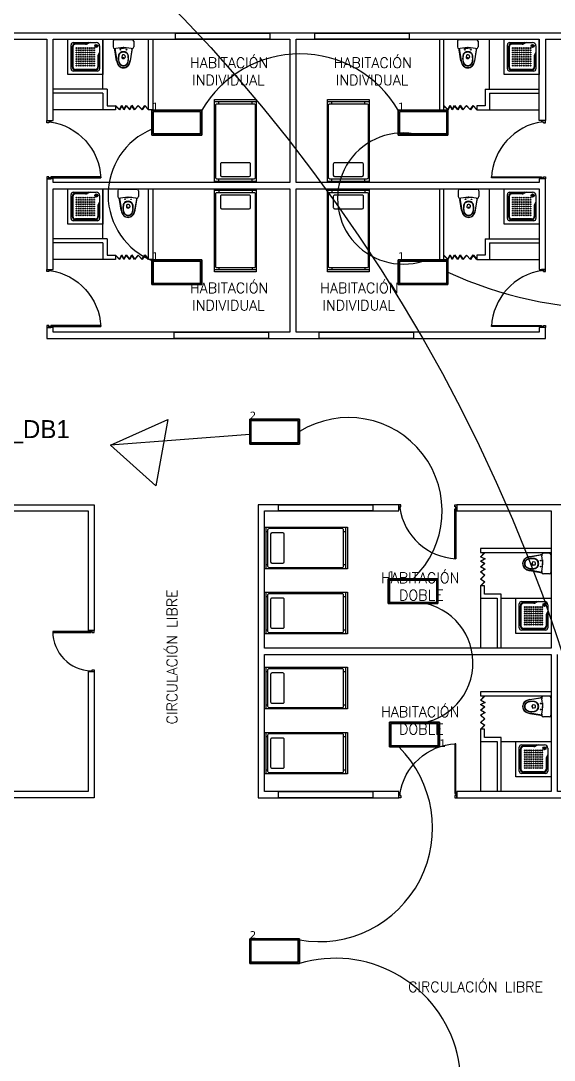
# Model space of a CAD drawing. Header units: metres. Extents: x -24 to 527, y -154 to 95.
# Drawn here: x 41.52 to 54.36, y 31.73 to 56.74 of the extents above; entities that cross this region are included whole.
import ezdxf

# ---------------------------------------------------------------- set-up
doc = ezdxf.new("R2010")
doc.units = ezdxf.units.M
doc.header["$MEASUREMENT"] = 0
for name, color, linetype in [('AN-TEXTO', 3, 'Continuous'), ('AR-MOBILIRIO', 1, 'Continuous'), ('AR-MUROS', 6, 'Continuous'), ('AR-PUERTAS', 2, 'Continuous'), ('AR-VENTANAS', 2, 'Continuous'), ('S.H.', 2, 'Continuous')]:
    doc.layers.add(name, color=color, linetype=linetype)
doc.layers.add('EQUIPO', color=1, linetype='Continuous', lineweight=0)
doc.styles.add('REGULAR-2.5', font='romans.shx', dxfattribs={"height": 2.5})
doc.styles.add('TableTextStyle', font='')
doc.styles.get('TableTextStyle').set_extended_font_data('VERDANA.TTF')

# ---------------------------------------------------------------- blocks, each defined once
blk = doc.blocks.new('AR-PUERTA 2')
at = {"layer": 'AR-PUERTAS', "linetype": 'Continuous'}
for points in [[(-1.354, -0.058), (-1.354, -0.008), (-1.329, -0.008), (-1.329, 0.042), (-1.379, 0.042), (-1.379, -0.058)], [(-0.029, -0.008), (-0.029, 0.042), (0.021, 0.042), (0.021, -0.058), (-0.004, -0.058), (-0.004, -0.008)], [(-0.004, -0.058), (-0.004, -1.258), (-0.029, -1.258), (-0.029, -0.058)]]:
    blk.add_lwpolyline(points, close=True, dxfattribs=at)
blk.add_arc((0.061, 0.169), 1.428, 188.1236, 267.3924, dxfattribs=at)
blk = doc.blocks.new('31643339')
at = {"layer": 'AR-MOBILIRIO'}
for p, q in [((0.038, 0.5), (0.038, -0.5)), ((0.038, 0.4), (0.087, 0.4)), ((1.9, 0.4), (1.95, 0.4)), ((1.95, 0.5), (1.95, -0.5)), ((0.038, -0.4), (0.087, -0.4)), ((1.9, -0.4), (1.95, -0.4))]:
    blk.add_line(p, q, dxfattribs=at)
blk.add_lwpolyline([(0, -0.5), (0, 0.5), (2, 0.5), (2, -0.5)], close=True, dxfattribs=at)
for points in [[(1.87, 0.475, -0.414214), (1.9, 0.445), (1.9, -0.445, -0.414214), (1.87, -0.475), (0.117, -0.475, -0.414214), (0.087, -0.445), (0.087, 0.445, -0.414214), (0.117, 0.475)], [(0.15, -0.332, 0.414214), (0.18, -0.362), (0.447, -0.362, 0.414214), (0.477, -0.332), (0.477, 0.333, 0.414214), (0.447, 0.363), (0.18, 0.363, 0.414214), (0.15, 0.333)]]:
    blk.add_lwpolyline(points, format="xyb", close=True, dxfattribs=at)
blk = doc.blocks.new('AR-PUERTA 1')
at = {"layer": 'AR-PUERTAS', "linetype": 'Continuous'}
for points in [[(0.954, 0.033), (0.954, 0.958), (0.929, 0.958), (0.929, 0.033)], [(0.004, 0.058), (0.004, 0.008), (0.029, 0.008), (0.029, -0.042), (-0.021, -0.042), (-0.021, 0.058)], [(0.929, 0.008), (0.929, -0.042), (0.979, -0.042), (0.979, 0.058), (0.954, 0.058), (0.954, 0.008)]]:
    blk.add_lwpolyline(points, close=True, dxfattribs=at)
blk.add_arc((0.954, 0.008), 0.949, 89.9989, 178.4932, dxfattribs=at)
blk = doc.blocks.new('AR-PUERTA ACORDION')
at = {"layer": 'AR-PUERTAS'}
blk.add_lwpolyline([(-0.386, 0.049), (-0.288, -0.046), (-0.235, 0.057), (-0.185, -0.044), (-0.129, 0.054), (-0.046, -0.045), (0.01, 0.056), (0.073, -0.046), (0.158, 0.053), (0.252, -0.046), (0.317, 0.054), (0.41, -0.047), (0.41, -0.054), (0.318, 0.046), (0.253, -0.054), (0.158, 0.046), (0.072, -0.054), (0.01, 0.046), (-0.045, -0.054), (-0.128, 0.046), (-0.185, -0.054), (-0.235, 0.046), (-0.287, -0.054), (-0.39, 0.046)], close=True, dxfattribs=at)
blk = doc.blocks.new('A$C05366594')
at = {"layer": 'AR-MOBILIRIO', "linetype": 'Continuous'}
for p, q in [((0, 0), (0, 0.72)), ((0, 0.72), (0.72, 0.72)), ((0.113, 0.653), (0.585, 0.653)), ((0.428, 0.653), (0.397, 0.637)), ((0.72, 0.72), (0.72, 0)), ((0.068, 0.113), (0.068, 0.608)), ((0.09, 0.563), (0.09, 0.158)), ((0.367, 0.63), (0.158, 0.63)), ((0.653, 0.428), (0.637, 0.397)), ((0.653, 0.585), (0.653, 0.113)), ((0.63, 0.367), (0.63, 0.158)), ((0.72, 0), (0, 0)), ((0.608, 0.068), (0.113, 0.068)), ((0.563, 0.09), (0.158, 0.09))]:
    blk.add_line(p, q, dxfattribs=at)
at = {"layer": 'AR-MOBILIRIO', "color": 250}
for p, q in [((0.458, 0.653), (0.403, 0.625)), ((0.104, 0.563), (0.104, 0.158)), ((0.367, 0.617), (0.158, 0.617)), ((0.653, 0.458), (0.625, 0.403)), ((0.617, 0.367), (0.617, 0.158)), ((0.563, 0.104), (0.158, 0.104))]:
    blk.add_line(p, q, dxfattribs=at)
at = {"layer": 'AR-MOBILIRIO', "linetype": 'Continuous'}
for centre, major_axis, start_param, end_param in [((0.113, 0.608), (0.0318, 0.0318), 0.785398, 2.356194), ((0.585, 0.585), (0.0477, 0.0477), 5.497787, 7.068583), ((0.158, 0.563), (0.0477, 0.0477), 0.785398, 2.356194), ((0.367, 0.698), (0.0477, 0.0477), 3.926991, 4.390638), ((0.698, 0.367), (-0.0477, 0.0477), 0.321751, 0.785398), ((0.113, 0.113), (-0.0318, 0.0318), 0.785398, 2.356194), ((0.158, 0.158), (-0.0477, 0.0477), 0.785398, 2.356194), ((0.158, 0.158), (-0.0477, 0.0477), 0.785398, 2.356194), ((0.563, 0.158), (0.0477, 0.0477), 3.926991, 5.497787), ((0.608, 0.113), (-0.0318, 0.0318), 2.356194, 3.926991)]:
    blk.add_ellipse(centre, major_axis=major_axis, ratio=1, start_param=start_param, end_param=end_param, dxfattribs=at)
at = {"layer": 'AR-MOBILIRIO', "color": 250}
for centre, major_axis, start_param, end_param in [((0.158, 0.563), (-0.0382, 0.0382), -0.785398, 0.785398), ((0.18, 0.54), (-0.00636, 0.00636), -0.785398, 5.497787), ((0.18, 0.495), (-0.00636, 0.00636), -0.785398, 5.497787), ((0.18, 0.45), (-0.00636, 0.00636), -0.785398, 5.497787), ((0.225, 0.54), (0.00636, 0.00636), 0.785398, 7.068583), ((0.225, 0.495), (0.00636, 0.00636), 0.785398, 7.068583), ((0.225, 0.45), (0.00636, 0.00636), 0.785398, 7.068583), ((0.27, 0.54), (0.00636, 0.00636), 0.785398, 7.068583), ((0.27, 0.495), (0.00636, 0.00636), 0.785398, 7.068583), ((0.27, 0.45), (0.00636, 0.00636), 0.785398, 7.068583), ((0.315, 0.54), (-0.00636, 0.00636), -0.785398, 5.497787), ((0.315, 0.495), (-0.00636, 0.00636), -0.785398, 5.497787), ((0.315, 0.45), (-0.00636, 0.00636), -0.785398, 5.497787), ((0.36, 0.54), (-0.00636, 0.00636), -0.785398, 5.497787), ((0.36, 0.495), (-0.00636, 0.00636), -0.785398, 5.497787), ((0.36, 0.45), (-0.00636, 0.00636), -0.785398, 5.497787), ((0.367, 0.698), (0.0573, 0.0573), 3.926991, 4.390638), ((0.405, 0.54), (-0.00636, 0.00636), -0.785398, 5.497787), ((0.405, 0.495), (-0.00636, 0.00636), -0.785398, 5.497787), ((0.405, 0.45), (-0.00636, 0.00636), -0.785398, 5.497787), ((0.45, 0.54), (0.00636, 0.00636), 0.785398, 7.068583), ((0.45, 0.495), (0.00636, 0.00636), 0.785398, 7.068583), ((0.45, 0.45), (0.00636, 0.00636), 0.785398, 7.068583), ((0.495, 0.54), (0.00636, 0.00636), 0.785398, 7.068583), ((0.495, 0.495), (0.00636, 0.00636), 0.785398, 7.068583), ((0.495, 0.45), (0.00636, 0.00636), 0.785398, 7.068583), ((0.54, 0.54), (-0.00636, 0.00636), -0.785398, 5.497787), ((0.54, 0.495), (-0.00636, 0.00636), -0.785398, 5.497787), ((0.54, 0.45), (-0.00636, 0.00636), -0.785398, 5.497787), ((0.585, 0.585), (0.0223, 0.0223), 0.785398, 7.068583), ((0.585, 0.585), (-0.00955, 0.00955), -0.785398, 5.497787), ((0.576, 0.585), (0.00286, 0.00286), 0.785398, 7.068583), ((0.581, 0.592), (0.00286, 0.00286), 0.785398, 7.068583), ((0.581, 0.578), (0.00286, 0.00286), 0.785398, 7.068583), ((0.589, 0.592), (0.00286, 0.00286), 0.785398, 7.068583), ((0.589, 0.578), (0.00286, 0.00286), 0.785398, 7.068583), ((0.594, 0.585), (0.00286, 0.00286), 0.785398, 7.068583), ((0.18, 0.405), (-0.00636, 0.00636), -0.785398, 5.497787), ((0.18, 0.36), (-0.00636, 0.00636), -0.785398, 5.497787), ((0.18, 0.315), (-0.00636, 0.00636), -0.785398, 5.497787), ((0.18, 0.27), (-0.00636, 0.00636), -0.785398, 5.497787), ((0.18, 0.225), (-0.00636, 0.00636), -0.785398, 5.497787), ((0.225, 0.405), (0.00636, 0.00636), 0.785398, 7.068583), ((0.225, 0.36), (0.00636, 0.00636), 0.785398, 7.068583), ((0.225, 0.315), (0.00636, 0.00636), 0.785398, 7.068583), ((0.225, 0.27), (0.00636, 0.00636), 0.785398, 7.068583), ((0.225, 0.225), (0.00636, 0.00636), 0.785398, 7.068583), ((0.27, 0.405), (0.00636, 0.00636), 0.785398, 7.068583), ((0.27, 0.36), (0.00636, 0.00636), 0.785398, 7.068583), ((0.27, 0.315), (0.00636, 0.00636), 0.785398, 7.068583), ((0.27, 0.27), (0.00636, 0.00636), 0.785398, 7.068583), ((0.27, 0.225), (0.00636, 0.00636), 0.785398, 7.068583), ((0.315, 0.36), (-0.00636, 0.00636), -0.785398, 5.497787), ((0.315, 0.315), (-0.00636, 0.00636), -0.785398, 5.497787), ((0.315, 0.27), (-0.00636, 0.00636), -0.785398, 5.497787), ((0.315, 0.225), (-0.00636, 0.00636), -0.785398, 5.497787), ((0.315, 0.405), (-0.00636, 0.00636), -0.785398, 5.497787), ((0.36, 0.405), (-0.00636, 0.00636), -0.785398, 5.497787), ((0.36, 0.36), (-0.00636, 0.00636), -0.785398, 5.497787), ((0.36, 0.315), (-0.00636, 0.00636), -0.785398, 5.497787), ((0.36, 0.27), (-0.00636, 0.00636), -0.785398, 5.497787), ((0.36, 0.225), (-0.00636, 0.00636), -0.785398, 5.497787), ((0.405, 0.405), (-0.00636, 0.00636), -0.785398, 5.497787), ((0.405, 0.36), (-0.00636, 0.00636), -0.785398, 5.497787), ((0.405, 0.315), (-0.00636, 0.00636), -0.785398, 5.497787), ((0.405, 0.27), (-0.00636, 0.00636), -0.785398, 5.497787), ((0.405, 0.225), (-0.00636, 0.00636), -0.785398, 5.497787), ((0.45, 0.405), (0.00636, 0.00636), 0.785398, 7.068583), ((0.45, 0.36), (0.00636, 0.00636), 0.785398, 7.068583), ((0.45, 0.315), (0.00636, 0.00636), 0.785398, 7.068583), ((0.45, 0.27), (0.00636, 0.00636), 0.785398, 7.068583), ((0.45, 0.225), (0.00636, 0.00636), 0.785398, 7.068583), ((0.495, 0.405), (0.00636, 0.00636), 0.785398, 7.068583), ((0.495, 0.36), (0.00636, 0.00636), 0.785398, 7.068583), ((0.495, 0.315), (0.00636, 0.00636), 0.785398, 7.068583), ((0.495, 0.27), (0.00636, 0.00636), 0.785398, 7.068583), ((0.495, 0.225), (0.00636, 0.00636), 0.785398, 7.068583), ((0.54, 0.36), (-0.00636, 0.00636), -0.785398, 5.497787), ((0.54, 0.315), (-0.00636, 0.00636), -0.785398, 5.497787), ((0.54, 0.27), (-0.00636, 0.00636), -0.785398, 5.497787), ((0.54, 0.225), (-0.00636, 0.00636), -0.785398, 5.497787), ((0.54, 0.405), (-0.00636, 0.00636), -0.785398, 5.497787), ((0.698, 0.367), (-0.0573, 0.0573), 0.321751, 0.785398), ((0.158, 0.158), (-0.0382, 0.0382), 0.785398, 2.356194), ((0.158, 0.158), (0.0382, 0.0382), 2.356194, 3.926991), ((0.18, 0.18), (-0.00636, 0.00636), -0.785398, 5.497787), ((0.225, 0.18), (0.00636, 0.00636), 0.785398, 7.068583), ((0.27, 0.18), (0.00636, 0.00636), 0.785398, 7.068583), ((0.315, 0.18), (-0.00636, 0.00636), -0.785398, 5.497787), ((0.36, 0.18), (-0.00636, 0.00636), -0.785398, 5.497787), ((0.405, 0.18), (-0.00636, 0.00636), -0.785398, 5.497787), ((0.45, 0.18), (0.00636, 0.00636), 0.785398, 7.068583), ((0.495, 0.18), (0.00636, 0.00636), 0.785398, 7.068583), ((0.54, 0.18), (-0.00636, 0.00636), -0.785398, 5.497787), ((0.563, 0.158), (0.0382, 0.0382), 3.926991, 5.497787)]:
    blk.add_ellipse(centre, major_axis=major_axis, ratio=1, start_param=start_param, end_param=end_param, dxfattribs=at)
blk = doc.blocks.new('1p-toppiece')
at = {"layer": 'AR-MOBILIRIO'}
for p, q in [((-0.047, 0.26), (-0.192, 0.26)), ((-0.532, 0.174), (-0.265, 0.22)), ((-0.232, 0.219), (-0.531, 0.169)), ((-0.485, 0.003), (-0.485, 0.003)), ((-0.485, 0.003), (-0.485, 0.003)), ((-0.485, 0.003), (-0.485, 0.003)), ((-0.485, 0.003), (-0.485, 0.003)), ((-0.485, 0.003), (-0.485, 0.003)), ((-0.485, 0.003), (-0.485, 0.003)), ((-0.485, 0.003), (-0.485, 0.003)), ((-0.485, 0.003), (-0.485, 0.003)), ((-0.406, 0.039), (-0.443, 0.044)), ((-0.232, 0.22), (-0.232, 0.195)), ((-0.205, 0.008), (-0.232, 0.195)), ((-0.218, 0.098), (-0.218, 0.003)), ((-0.218, -0.093), (-0.218, 0.003)), ((-0.007, 0.22), (-0.007, -0.214)), ((-0.532, -0.169), (-0.265, -0.215)), ((-0.232, -0.214), (-0.531, -0.163)), ((-0.406, -0.034), (-0.443, -0.039)), ((-0.232, -0.189), (-0.205, -0.003)), ((-0.232, -0.189), (-0.232, -0.214)), ((-0.047, -0.254), (-0.192, -0.254))]:
    blk.add_line(p, q, dxfattribs=at)
blk.add_lwpolyline([(-0.467, -0.009, 0.139005), (-0.464, -0.009, 0.107089), (-0.461, -0.006, 0.080212), (-0.46, -0.002, 0.06796), (-0.459, 0.003, 0.06796), (-0.46, 0.007, 0.080212), (-0.461, 0.011, 0.107089), (-0.464, 0.014, 0.139005), (-0.467, 0.015, 0.139005), (-0.47, 0.014, 0.107089), (-0.473, 0.011, 0.080212), (-0.474, 0.007, 0.06796), (-0.475, 0.003, 0.06796), (-0.474, -0.002, 0.080212), (-0.473, -0.006, 0.107089), (-0.47, -0.009, 0.139005)], format="xyb", close=True, dxfattribs=at)
for centre in [(-0.26, 0.078), (-0.26, -0.072)]:
    blk.add_circle(centre, 0.008, dxfattribs=at)
for centre, radius, start, end in [((-0.192, 0.22), 0.04, 90, 180), ((-0.047, 0.22), 0.04, 0, 90), ((-0.545, -0.004), 0.165, 137.5273, 177.8064), ((-0.545, 0.009), 0.165, 182.1936, 222.4727), ((-0.545, -0.004), 0.159, 137.1746, 177.7477), ((-0.545, 0.009), 0.159, 182.2523, 222.8254), ((-0.518, -0.034), 0.206, 106.927, 136.493), ((-0.541, -0.003), 0.122, 134.1142, 177.24), ((-0.541, 0.008), 0.122, 182.76, 225.8858), ((-0.518, -0.034), 0.2, 106.5054, 136.1127), ((-0.541, -0.003), 0.115, 133.4423, 177.1285), ((-0.541, 0.008), 0.115, 182.8715, 226.5577), ((-0.519, -0.031), 0.157, 102.7254, 132.8308), ((-0.52, -0.03), 0.15, 101.8667, 132.1155), ((-0.482, -0.117), 0.296, 99.7929, 108.8085), ((-0.482, -0.12), 0.292, 99.5848, 108.4322), ((-0.482, -0.148), 0.279, 90.6669, 104.9929), ((-0.482, -0.156), 0.281, 90.6819, 104.1933), ((-0.474, -0.297), 0.428, 81.7587, 91.4179), ((-0.488, -0.362), 0.487, 81.705, 89.6761), ((-0.434, 0.003), 0.0456, 126.1832, 180), ((-0.434, 0.003), 0.0456, 180, 233.8168), ((-0.447, 0.019), 0.025, 82.2348, 126.1832), ((-0.434, -0.002), 0.123, 44.007, 82.2929), ((-0.431, -0.004), 0.132, 44.3018, 82.295), ((-0.408, 0.024), 0.015, 13.7696, 82.2348), ((-0.495, 0.003), 0.105, 0, 13.7696), ((-0.495, 0.003), 0.105, 346.2304, 0), ((-0.46, 0.006), 0.138, 358.6352, 34.0042), ((-0.46, -0.001), 0.138, 325.9958, 1.3648), ((-0.441, 0.008), 0.132, 357.4666, 37.446), ((-0.441, -0.003), 0.132, 322.554, 2.5334), ((-0.24, 0.073), 0.15, 87.0389, 99.7929), ((-0.244, 0.003), 0.04, 351.6776, 8.3142), ((-0.518, 0.039), 0.206, 223.507, 253.073), ((-0.518, 0.039), 0.2, 223.8873, 253.4946), ((-0.519, 0.036), 0.157, 227.1692, 257.2746), ((-0.52, 0.036), 0.15, 227.8845, 258.1333), ((-0.482, 0.122), 0.296, 251.1915, 260.2071), ((-0.482, 0.125), 0.292, 251.5678, 260.4152), ((-0.482, 0.153), 0.279, 255.0071, 269.3331), ((-0.482, 0.161), 0.281, 255.8067, 269.3181), ((-0.488, 0.368), 0.487, 270.3239, 278.295), ((-0.474, 0.302), 0.428, 268.5821, 278.2413), ((-0.447, -0.014), 0.025, 233.8168, 277.7652), ((-0.434, 0.007), 0.123, 277.7071, 315.993), ((-0.431, 0.009), 0.132, 277.705, 315.6982), ((-0.408, -0.019), 0.015, 277.7652, 346.2304), ((-0.24, -0.067), 0.15, 260.2071, 272.966), ((-0.192, -0.214), 0.04, 180, 270), ((-0.047, -0.214), 0.04, 270, 360)]:
    blk.add_arc(centre, radius, start, end, dxfattribs=at)

msp = doc.modelspace()

# ---------------------------------------------------------------- linework, layer by layer
at = {"layer": 'AR-MUROS'}
for p, q in [((43.6, 55.097), (42.3, 55.097)), ((52.7, 55.097), (54, 55.097)), ((43.5, 54.997), (42.3, 54.997)), ((52.8, 54.997), (54, 54.997)), ((43.5, 54.598), (42.3, 54.598)), ((43.8, 54.598), (43.5, 54.598)), ((43.6, 54.698), (43.8, 54.698)), ((43.8, 54.698), (43.8, 54.598)), ((52.7, 54.698), (52.5, 54.698)), ((52.5, 54.698), (52.5, 54.598)), ((52.5, 54.598), (52.8, 54.598)), ((52.8, 54.598), (54, 54.598)), ((43.6, 51.497), (42.3, 51.497)), ((43.5, 51.397), (42.3, 51.397)), ((52.7, 51.497), (54, 51.497)), ((52.8, 51.397), (54, 51.397)), ((43.6, 51.098), (43.8, 51.098)), ((43.8, 51.098), (43.8, 50.998)), ((52.7, 51.098), (52.5, 51.098)), ((52.5, 51.098), (52.5, 50.998)), ((43.5, 50.998), (42.3, 50.998)), ((43.8, 50.998), (43.5, 50.998)), ((52.5, 50.998), (52.8, 50.998)), ((52.8, 50.998), (54, 50.998)), ((52.585, 42.847), (52.585, 41.647)), ((52.585, 39.397), (52.585, 38.197))]:
    msp.add_line(p, q, dxfattribs=at)
for points in [[(93.94, 16.816), (93.94, 56.447), (0, 56.447), (0, 52.137)], [(38.15, 56.297), (42.15, 56.297)], [(38.15, 56.297), (42.15, 56.297)], [(48, 56.297), (48, 52.847), (42.3, 52.847), (42.3, 52.939), (42.15, 52.939), (42.15, 50.759), (42.3, 50.759), (42.3, 52.697), (48, 52.697), (48, 49.247), (42.3, 49.247), (42.3, 49.359), (42.15, 49.359), (42.15, 49.097), (48.15, 49.097), (54.15, 49.097), (54.15, 49.359), (54, 49.359), (54, 49.247), (48.15, 49.247), (48.15, 52.697), (54, 52.697), (54, 50.759), (54.15, 50.759), (54.15, 52.697), (54.15, 52.939), (54, 52.939), (54, 52.847), (48.15, 52.847), (48.15, 56.297)], [(42.15, 56.297), (42.15, 54.339), (42.3, 54.339), (42.3, 56.297)], [(42.3, 56.297), (48, 56.297)], [(42.3, 56.297), (48, 56.297)], [(43.5, 55.097), (43.5, 56.297)], [(44.7, 56.297), (44.7, 54.598), (44.6, 54.598), (44.6, 56.297)], [(48.15, 56.297), (54, 56.297)], [(48.15, 56.297), (54, 56.297)], [(51.6, 56.297), (51.6, 54.598), (51.7, 54.598), (51.7, 56.297)], [(52.8, 55.097), (52.8, 56.297)], [(54.15, 56.297), (54.15, 54.339), (54, 54.339), (54, 56.297)], [(54.15, 56.297), (58.15, 56.297)], [(54.15, 56.297), (58.15, 56.297)], [(43.6, 55.097), (43.6, 54.698)], [(52.7, 55.097), (52.7, 54.698)], [(43.5, 54.997), (43.5, 54.598)], [(52.8, 54.997), (52.8, 54.598)], [(43.5, 51.497), (43.5, 52.697)], [(44.7, 52.697), (44.7, 50.998), (44.6, 50.998), (44.6, 52.697)], [(51.6, 52.697), (51.6, 50.998), (51.7, 50.998), (51.7, 52.697)], [(52.8, 51.497), (52.8, 52.697)], [(43.5, 51.397), (43.5, 50.998)], [(43.6, 51.497), (43.6, 51.098)], [(52.7, 51.497), (52.7, 51.098)], [(52.8, 51.397), (52.8, 50.998)], [(37.342, 45.097), (43.292, 45.097), (43.292, 42.072)], [(57.668, 45.097), (52.018, 45.097), (52.018, 44.947), (54.285, 44.947), (54.285, 41.647), (47.385, 41.647), (47.385, 44.947), (50.618, 44.947), (50.618, 45.097), (47.235, 45.097)], [(47.235, 45.097), (47.235, 38.047), (50.618, 38.047), (50.618, 38.197), (47.385, 38.197), (47.385, 41.497), (54.285, 41.497), (54.285, 38.197), (52.018, 38.197), (52.018, 38.047), (54.435, 38.047), (54.435, 38.047)], [(37.342, 44.947), (43.142, 44.947), (43.142, 42.072)], [(54.285, 44.047), (52.585, 44.047), (52.585, 43.947), (54.285, 43.947)], [(53.085, 41.647), (53.085, 42.947), (52.685, 42.947), (52.685, 43.147), (52.585, 43.147), (52.585, 42.847), (52.985, 42.847), (52.985, 41.647)], [(53.085, 42.847), (54.285, 42.847)], [(43.292, 42.072), (43.142, 42.072)], [(54.285, 38.047), (57.668, 38.047), (57.668, 38.197), (54.435, 38.197), (54.435, 41.497)], [(43.292, 41.072), (43.292, 38.047), (37.342, 38.047)], [(43.142, 41.072), (43.142, 38.197), (37.342, 38.197)], [(43.292, 41.072), (43.142, 41.072)], [(54.285, 40.597), (52.585, 40.597), (52.585, 40.497), (54.285, 40.497)], [(53.085, 38.197), (53.085, 39.497), (52.685, 39.497), (52.685, 39.697), (52.585, 39.697), (52.585, 39.397), (52.985, 39.397), (52.985, 38.197)], [(53.085, 39.397), (54.285, 39.397)]]:
    msp.add_lwpolyline(points, dxfattribs=at)
at = {"layer": 'AR-PUERTAS'}
for p, q in [((43.68, 46.533), (45.064, 47.144)), ((45.064, 47.144), (44.774, 45.552)), ((47.032, 46.79), (43.68, 46.533)), ((47.032, 46.79), (47.032, 46.79)), ((44.774, 45.552), (43.68, 46.533))]:
    msp.add_line(p, q, dxfattribs=at)
for centre in [(68.692, 29.912), (16.426, 29.146)]:
    msp.add_circle(centre, 40.081, dxfattribs=at)
for centre, radius, start, end in [((48.242, 53.207), 2.739, 30.3423, 149.6577), ((45.334, 52.553), 1.71, 112.4497, 248.6337), ((50.725, 52.465), 1.579, 80.5449, 287.6648), ((55.807, 59.356), 9.544, 245.1961, 294.8039), ((49.414, 44.945), 2.249, 313.5736, 121.8039), ((50.939, 41.291), 1.465, 263.4071, 76.8771), ((48.698, 37.319), 2.735, 260.1129, 45.4463), ((49.091, 31.16), 3.023, 287.428, 106.5798)]:
    msp.add_arc(centre, radius, start, end, dxfattribs=at)
at = {"layer": 'AR-VENTANAS'}
for points in [[(45.245, 56.447), (47.515, 56.447), (47.515, 56.297), (45.245, 56.297)], [(48.602, 56.447), (50.872, 56.447), (50.872, 56.297), (48.602, 56.297)], [(45.214, 49.247), (47.484, 49.247), (47.484, 49.097), (45.214, 49.097)], [(48.703, 49.247), (50.973, 49.247), (50.973, 49.097), (48.703, 49.097)], [(47.724, 45.097), (49.993, 45.097), (49.993, 44.947), (47.724, 44.947)], [(47.724, 38.197), (49.993, 38.197), (49.993, 38.047), (47.724, 38.047)]]:
    msp.add_lwpolyline(points, close=True, dxfattribs=at)
at = {"layer": 'Defpoints'}
for points in [[(45.878, 54.59, 0), (44.681, 54.59, 0)], [(44.681, 54.59, 0), (44.681, 54.59, 0)], [(44.681, 54.59, 0), (45.878, 54.59, 0)], [(44.681, 54.59, 0), (44.681, 53.993, 0)], [(44.681, 53.993, 0), (44.681, 54.59, 0)], [(44.681, 54.59, 0), (44.681, 54.59, 0)], [(44.681, 53.993, 0), (44.681, 54.59, 0)], [(44.681, 54.59, 0), (45.878, 54.59, 0)], [(44.681, 54.59, 0), (44.681, 53.993, 0)], [(45.878, 54.59, 0), (44.681, 54.59, 0)], [(45.848, 54.56, 0), (44.711, 54.56, 0)], [(44.711, 54.56, 0), (44.711, 54.023, 0)], [(44.711, 54.56, 0), (45.848, 54.56, 0)], [(44.711, 54.023, 0), (44.711, 54.56, 0)], [(45.848, 54.023, 0), (45.848, 54.56, 0)], [(45.848, 54.56, 0), (45.848, 54.023, 0)], [(45.878, 54.59, 0), (45.878, 54.59, 0)], [(45.878, 53.993, 0), (45.878, 54.59, 0)], [(45.878, 54.59, 0), (45.878, 54.59, 0)], [(45.878, 54.59, 0), (45.878, 53.993, 0)], [(45.878, 54.59, 0), (45.878, 53.993, 0)], [(45.878, 53.993, 0), (45.878, 54.59, 0)], [(51.803, 54.59, 0), (50.606, 54.59, 0)], [(50.606, 54.59, 0), (50.606, 54.59, 0)], [(50.606, 54.59, 0), (51.803, 54.59, 0)], [(50.606, 54.59, 0), (50.606, 53.993, 0)], [(50.606, 53.993, 0), (50.606, 54.59, 0)], [(50.606, 54.59, 0), (50.606, 54.59, 0)], [(50.606, 53.993, 0), (50.606, 54.59, 0)], [(50.606, 54.59, 0), (51.803, 54.59, 0)], [(50.606, 54.59, 0), (50.606, 53.993, 0)], [(51.803, 54.59, 0), (50.606, 54.59, 0)], [(51.773, 54.56, 0), (50.636, 54.56, 0)], [(50.636, 54.56, 0), (50.636, 54.023, 0)], [(50.636, 54.56, 0), (51.773, 54.56, 0)], [(50.636, 54.023, 0), (50.636, 54.56, 0)], [(51.773, 54.023, 0), (51.773, 54.56, 0)], [(51.773, 54.56, 0), (51.773, 54.023, 0)], [(51.803, 54.59, 0), (51.803, 54.59, 0)], [(51.803, 53.993, 0), (51.803, 54.59, 0)], [(51.803, 54.59, 0), (51.803, 54.59, 0)], [(51.803, 54.59, 0), (51.803, 53.993, 0)], [(51.803, 54.59, 0), (51.803, 53.993, 0)], [(51.803, 53.993, 0), (51.803, 54.59, 0)], [(44.681, 53.993, 0), (44.681, 53.993, 0)], [(44.681, 53.993, 0), (45.878, 53.993, 0)], [(45.878, 53.993, 0), (44.681, 53.993, 0)], [(44.681, 53.993, 0), (44.681, 53.993, 0)], [(45.878, 53.993, 0), (44.681, 53.993, 0)], [(44.681, 53.993, 0), (45.878, 53.993, 0)], [(44.711, 54.023, 0), (45.848, 54.023, 0)], [(45.848, 54.023, 0), (44.711, 54.023, 0)], [(45.878, 53.993, 0), (45.878, 53.993, 0)], [(45.878, 53.993, 0), (45.878, 53.993, 0)], [(50.606, 53.993, 0), (50.606, 53.993, 0)], [(50.606, 53.993, 0), (51.803, 53.993, 0)], [(51.803, 53.993, 0), (50.606, 53.993, 0)], [(50.606, 53.993, 0), (50.606, 53.993, 0)], [(51.803, 53.993, 0), (50.606, 53.993, 0)], [(50.606, 53.993, 0), (51.803, 53.993, 0)], [(50.636, 54.023, 0), (51.773, 54.023, 0)], [(51.773, 54.023, 0), (50.636, 54.023, 0)], [(51.803, 53.993, 0), (51.803, 53.993, 0)], [(51.803, 53.993, 0), (51.803, 53.993, 0)], [(45.878, 50.99, 0), (44.681, 50.99, 0)], [(44.681, 50.99, 0), (44.681, 50.99, 0)], [(44.681, 50.99, 0), (45.878, 50.99, 0)], [(44.681, 50.99, 0), (44.681, 50.393, 0)], [(44.681, 50.393, 0), (44.681, 50.99, 0)], [(44.681, 50.99, 0), (44.681, 50.99, 0)], [(44.681, 50.393, 0), (44.681, 50.99, 0)], [(44.681, 50.99, 0), (45.878, 50.99, 0)], [(44.681, 50.99, 0), (44.681, 50.393, 0)], [(45.878, 50.99, 0), (44.681, 50.99, 0)], [(45.848, 50.96, 0), (44.711, 50.96, 0)], [(44.711, 50.96, 0), (44.711, 50.423, 0)], [(44.711, 50.96, 0), (45.848, 50.96, 0)], [(44.711, 50.423, 0), (44.711, 50.96, 0)], [(45.848, 50.423, 0), (45.848, 50.96, 0)], [(45.848, 50.96, 0), (45.848, 50.423, 0)], [(45.878, 50.99, 0), (45.878, 50.99, 0)], [(45.878, 50.393, 0), (45.878, 50.99, 0)], [(45.878, 50.99, 0), (45.878, 50.99, 0)], [(45.878, 50.99, 0), (45.878, 50.393, 0)], [(45.878, 50.99, 0), (45.878, 50.393, 0)], [(45.878, 50.393, 0), (45.878, 50.99, 0)], [(51.803, 50.99, 0), (50.606, 50.99, 0)], [(50.606, 50.99, 0), (50.606, 50.99, 0)], [(50.606, 50.99, 0), (51.803, 50.99, 0)], [(50.606, 50.99, 0), (50.606, 50.393, 0)], [(50.606, 50.393, 0), (50.606, 50.99, 0)], [(50.606, 50.99, 0), (50.606, 50.99, 0)], [(50.606, 50.393, 0), (50.606, 50.99, 0)], [(50.606, 50.99, 0), (51.803, 50.99, 0)], [(50.606, 50.99, 0), (50.606, 50.393, 0)], [(51.803, 50.99, 0), (50.606, 50.99, 0)], [(51.773, 50.96, 0), (50.636, 50.96, 0)], [(50.636, 50.96, 0), (50.636, 50.423, 0)], [(50.636, 50.96, 0), (51.773, 50.96, 0)], [(50.636, 50.423, 0), (50.636, 50.96, 0)], [(51.773, 50.423, 0), (51.773, 50.96, 0)], [(51.773, 50.96, 0), (51.773, 50.423, 0)], [(51.803, 50.99, 0), (51.803, 50.99, 0)], [(51.803, 50.393, 0), (51.803, 50.99, 0)], [(51.803, 50.99, 0), (51.803, 50.99, 0)], [(51.803, 50.99, 0), (51.803, 50.393, 0)], [(51.803, 50.99, 0), (51.803, 50.393, 0)], [(51.803, 50.393, 0), (51.803, 50.99, 0)], [(44.681, 50.393, 0), (44.681, 50.393, 0)], [(44.681, 50.393, 0), (45.878, 50.393, 0)], [(45.878, 50.393, 0), (44.681, 50.393, 0)], [(44.681, 50.393, 0), (44.681, 50.393, 0)], [(45.878, 50.393, 0), (44.681, 50.393, 0)], [(44.681, 50.393, 0), (45.878, 50.393, 0)], [(44.711, 50.423, 0), (45.848, 50.423, 0)], [(45.848, 50.423, 0), (44.711, 50.423, 0)], [(45.878, 50.393, 0), (45.878, 50.393, 0)], [(45.878, 50.393, 0), (45.878, 50.393, 0)], [(50.606, 50.393, 0), (50.606, 50.393, 0)], [(50.606, 50.393, 0), (51.803, 50.393, 0)], [(51.803, 50.393, 0), (50.606, 50.393, 0)], [(50.606, 50.393, 0), (50.606, 50.393, 0)], [(51.803, 50.393, 0), (50.606, 50.393, 0)], [(50.606, 50.393, 0), (51.803, 50.393, 0)], [(50.636, 50.423, 0), (51.773, 50.423, 0)], [(51.773, 50.423, 0), (50.636, 50.423, 0)], [(51.803, 50.393, 0), (51.803, 50.393, 0)], [(51.803, 50.393, 0), (51.803, 50.393, 0)], [(48.229, 47.155, 0), (47.032, 47.155, 0)], [(47.032, 47.155, 0), (47.032, 47.155, 0)], [(47.032, 47.155, 0), (48.229, 47.155, 0)], [(47.032, 47.155, 0), (47.032, 46.558, 0)], [(47.032, 46.558, 0), (47.032, 47.155, 0)], [(47.032, 47.155, 0), (47.032, 47.155, 0)], [(47.032, 46.558, 0), (47.032, 47.155, 0)], [(47.032, 47.155, 0), (48.229, 47.155, 0)], [(47.032, 47.155, 0), (47.032, 46.558, 0)], [(48.229, 47.155, 0), (47.032, 47.155, 0)], [(48.199, 47.125, 0), (47.062, 47.125, 0)], [(47.062, 47.125, 0), (47.062, 46.588, 0)], [(47.062, 47.125, 0), (48.199, 47.125, 0)], [(47.062, 46.588, 0), (47.062, 47.125, 0)], [(48.199, 46.588, 0), (48.199, 47.125, 0)], [(48.199, 47.125, 0), (48.199, 46.588, 0)], [(48.229, 47.155, 0), (48.229, 47.155, 0)], [(48.229, 46.558, 0), (48.229, 47.155, 0)], [(48.229, 47.155, 0), (48.229, 47.155, 0)], [(48.229, 47.155, 0), (48.229, 46.558, 0)], [(48.229, 47.155, 0), (48.229, 46.558, 0)], [(48.229, 46.558, 0), (48.229, 47.155, 0)], [(47.032, 46.558, 0), (47.032, 46.558, 0)], [(47.032, 46.558, 0), (48.229, 46.558, 0)], [(48.229, 46.558, 0), (47.032, 46.558, 0)], [(47.032, 46.558, 0), (47.032, 46.558, 0)], [(48.229, 46.558, 0), (47.032, 46.558, 0)], [(47.032, 46.558, 0), (48.229, 46.558, 0)], [(47.062, 46.588, 0), (48.199, 46.588, 0)], [(48.199, 46.588, 0), (47.062, 46.588, 0)], [(48.229, 46.558, 0), (48.229, 46.558, 0)], [(48.229, 46.558, 0), (48.229, 46.558, 0)], [(51.563, 43.315, 0), (50.366, 43.315, 0)], [(50.366, 43.315, 0), (50.366, 43.315, 0)], [(50.366, 43.315, 0), (51.563, 43.315, 0)], [(50.366, 43.315, 0), (50.366, 42.718, 0)], [(50.366, 42.718, 0), (50.366, 43.315, 0)], [(50.366, 43.315, 0), (50.366, 43.315, 0)], [(50.366, 42.718, 0), (50.366, 43.315, 0)], [(50.366, 43.315, 0), (51.563, 43.315, 0)], [(50.366, 43.315, 0), (50.366, 42.718, 0)], [(51.563, 43.315, 0), (50.366, 43.315, 0)], [(51.533, 43.285, 0), (50.396, 43.285, 0)], [(50.396, 43.285, 0), (50.396, 42.748, 0)], [(50.396, 43.285, 0), (51.533, 43.285, 0)], [(50.396, 42.748, 0), (50.396, 43.285, 0)], [(51.533, 42.748, 0), (51.533, 43.285, 0)], [(51.533, 43.285, 0), (51.533, 42.748, 0)], [(51.563, 43.315, 0), (51.563, 43.315, 0)], [(51.563, 42.718, 0), (51.563, 43.315, 0)], [(51.563, 43.315, 0), (51.563, 43.315, 0)], [(51.563, 43.315, 0), (51.563, 42.718, 0)], [(51.563, 43.315, 0), (51.563, 42.718, 0)], [(51.563, 42.718, 0), (51.563, 43.315, 0)], [(50.366, 42.718, 0), (50.366, 42.718, 0)], [(50.366, 42.718, 0), (51.563, 42.718, 0)], [(51.563, 42.718, 0), (50.366, 42.718, 0)], [(50.366, 42.718, 0), (50.366, 42.718, 0)], [(51.563, 42.718, 0), (50.366, 42.718, 0)], [(50.366, 42.718, 0), (51.563, 42.718, 0)], [(50.396, 42.748, 0), (51.533, 42.748, 0)], [(51.533, 42.748, 0), (50.396, 42.748, 0)], [(51.563, 42.718, 0), (51.563, 42.718, 0)], [(51.563, 42.718, 0), (51.563, 42.718, 0)], [(51.597, 39.865, 0), (50.4, 39.865, 0)], [(50.4, 39.865, 0), (50.4, 39.865, 0)], [(50.4, 39.865, 0), (51.597, 39.865, 0)], [(50.4, 39.865, 0), (50.4, 39.268, 0)], [(50.4, 39.268, 0), (50.4, 39.865, 0)], [(50.4, 39.865, 0), (50.4, 39.865, 0)], [(50.4, 39.268, 0), (50.4, 39.865, 0)], [(50.4, 39.865, 0), (51.597, 39.865, 0)], [(51.597, 39.865, 0), (50.4, 39.865, 0)], [(50.4, 39.865, 0), (50.4, 39.268, 0)], [(51.567, 39.835, 0), (50.43, 39.835, 0)], [(50.43, 39.835, 0), (50.43, 39.298, 0)], [(50.43, 39.298, 0), (50.43, 39.835, 0)], [(50.43, 39.835, 0), (51.567, 39.835, 0)], [(51.567, 39.298, 0), (51.567, 39.835, 0)], [(51.567, 39.835, 0), (51.567, 39.298, 0)], [(51.597, 39.268, 0), (51.597, 39.865, 0)], [(51.597, 39.865, 0), (51.597, 39.865, 0)], [(51.597, 39.865, 0), (51.597, 39.268, 0)], [(51.597, 39.865, 0), (51.597, 39.865, 0)], [(51.597, 39.865, 0), (51.597, 39.268, 0)], [(51.597, 39.268, 0), (51.597, 39.865, 0)], [(50.4, 39.268, 0), (51.597, 39.268, 0)], [(51.597, 39.268, 0), (50.4, 39.268, 0)], [(50.4, 39.268, 0), (50.4, 39.268, 0)], [(50.4, 39.268, 0), (50.4, 39.268, 0)], [(51.597, 39.268, 0), (50.4, 39.268, 0)], [(50.4, 39.268, 0), (51.597, 39.268, 0)], [(50.43, 39.298, 0), (51.567, 39.298, 0)], [(51.567, 39.298, 0), (50.43, 39.298, 0)], [(51.597, 39.268, 0), (51.597, 39.268, 0)], [(51.597, 39.268, 0), (51.597, 39.268, 0)], [(48.229, 34.655, 0), (47.032, 34.655, 0)], [(47.032, 34.655, 0), (47.032, 34.655, 0)], [(47.032, 34.655, 0), (48.229, 34.655, 0)], [(47.032, 34.655, 0), (47.032, 34.058, 0)], [(47.032, 34.058, 0), (47.032, 34.655, 0)], [(47.032, 34.655, 0), (47.032, 34.655, 0)], [(47.032, 34.058, 0), (47.032, 34.655, 0)], [(47.032, 34.655, 0), (48.229, 34.655, 0)], [(47.032, 34.655, 0), (47.032, 34.058, 0)], [(48.229, 34.655, 0), (47.032, 34.655, 0)], [(48.199, 34.625, 0), (47.062, 34.625, 0)], [(47.062, 34.625, 0), (47.062, 34.088, 0)], [(47.062, 34.625, 0), (48.199, 34.625, 0)], [(47.062, 34.088, 0), (47.062, 34.625, 0)], [(48.199, 34.088, 0), (48.199, 34.625, 0)], [(48.199, 34.625, 0), (48.199, 34.088, 0)], [(48.229, 34.655, 0), (48.229, 34.655, 0)], [(48.229, 34.058, 0), (48.229, 34.655, 0)], [(48.229, 34.655, 0), (48.229, 34.655, 0)], [(48.229, 34.655, 0), (48.229, 34.058, 0)], [(48.229, 34.655, 0), (48.229, 34.058, 0)], [(48.229, 34.058, 0), (48.229, 34.655, 0)], [(47.032, 34.058, 0), (47.032, 34.058, 0)], [(47.032, 34.058, 0), (48.229, 34.058, 0)], [(48.229, 34.058, 0), (47.032, 34.058, 0)], [(47.032, 34.058, 0), (47.032, 34.058, 0)], [(48.229, 34.058, 0), (47.032, 34.058, 0)], [(47.032, 34.058, 0), (48.229, 34.058, 0)], [(47.062, 34.088, 0), (48.199, 34.088, 0)], [(48.199, 34.088, 0), (47.062, 34.088, 0)], [(48.229, 34.058, 0), (48.229, 34.058, 0)], [(48.229, 34.058, 0), (48.229, 34.058, 0)]]:
    msp.add_polyline3d(points, dxfattribs=at)

# ---------------------------------------------------------------- block references
at = {"layer": 'AR-MOBILIRIO', "xscale": 1.176120000000083, "yscale": 1.176120000000083, "zscale": 1.176120000000083}
for p in [(42.653, 55.45), (53.153, 55.45), (42.653, 51.85), (53.153, 51.85), (53.438, 42), (53.438, 38.55)]:
    msp.add_blockref('A$C05366594', p, dxfattribs=at)
at = {"layer": 'AR-MOBILIRIO'}
for p in [(47.385, 44.055), (47.385, 42.489), (47.385, 40.685), (47.385, 39.119)]:
    msp.add_blockref('31643339', p, dxfattribs=at)
at = {"layer": 'AR-MUROS', "xscale": -1}
for p, rotation in [((42.191, 52.96), 90), ((42.191, 49.38), 90), ((51.997, 38.089), 180)]:
    msp.add_blockref('AR-PUERTA 2', p, dxfattribs=dict(at, rotation=rotation))
at = {"layer": 'AR-MUROS'}
for name, p, rotation in [('AR-PUERTA 2', (54.108, 52.96), 270), ('AR-PUERTA 2', (54.108, 49.38), 270), ('AR-PUERTA 1', (43.251, 41.093), 89.99999999999999)]:
    msp.add_blockref(name, p, dxfattribs=dict(at, rotation=rotation))
msp.add_blockref('AR-PUERTA 2', (51.997, 45.055), dxfattribs=at)
at = {"layer": 'AR-VENTANAS'}
for p in [(44.189, 54.652), (52.089, 54.652), (44.189, 51.052), (52.089, 51.052)]:
    msp.add_blockref('AR-PUERTA ACORDION', p, dxfattribs=at)
at = {"layer": 'AR-VENTANAS', "rotation": 270}
for p in [(52.64, 43.557), (52.64, 40.107)]:
    msp.add_blockref('AR-PUERTA ACORDION', p, dxfattribs=at)
at = {"layer": 'EQUIPO'}
for p, rotation in [((46.689, 52.847), 89.99999999999999), ((49.406, 52.847), 89.99999999999999), ((46.689, 52.697), 270), ((49.406, 52.697), 270)]:
    msp.add_blockref('31643339', p, dxfattribs=dict(at, rotation=rotation))
at = {"layer": 'S.H.', "xscale": 0.9681450398693042, "yscale": 0.9681450398693042, "zscale": 0.9681450398693042, "rotation": 90}
for p in [(43.997, 56.297), (52.283, 56.297), (44.108, 52.697), (52.301, 52.697)]:
    msp.add_blockref('1p-toppiece', p, dxfattribs=at)
at = {"layer": 'S.H.', "xscale": 0.9681450398693042, "yscale": 0.9681450398693042, "zscale": 0.9681450398693042}
for p in [(54.285, 43.677), (54.285, 40.239)]:
    msp.add_blockref('1p-toppiece', p, dxfattribs=at)

# ---------------------------------------------------------------- texts
at = {"layer": 'AN-TEXTO', "char_height": 0.25, "attachment_point": 1, "style": 'REGULAR-2.5'}
for s, width, heights, insert in [('\\pi-0.03715;HABITACIÓN\\P\\pi0.01642;INDIVIDUAL', 1.9138, [1.229], (45.631, 55.856)), ('\\pi-0.03715;HABITACIÓN\\P\\pi0.01642;INDIVIDUAL', 1.9138, [1.229], (49.087, 55.856)), ('\\pi-0.03715;HABITACIÓN\\P\\pi0.01642;INDIVIDUAL', 1.9138, [1.229], (45.631, 50.438)), ('\\pi-0.03715;HABITACIÓN\\P\\pi0.01642;INDIVIDUAL', 1.9138, [1.229], (48.764, 50.438)), ('\\pi-0.03715;HABITACIÓN\\P\\pi0.39738;DOBLE', 1.9138, [1.229], (50.229, 43.463)), ('\\pi-0.03715;HABITACIÓN\\P\\pi0.39738;DOBLE', 1.9138, [1.229], (50.229, 40.238)), ('\\pi1.09558;CIRCULACIÓN LIBRE ', 5.7864, [0.31], (49.747, 33.62))]:
    msp.add_mtext_dynamic_manual_height_columns(s, width=width, gutter_width=1.25, heights=heights, dxfattribs=dict(at, insert=insert))
at = {"layer": 'AN-TEXTO', "insert": (45.038, 38.715), "char_height": 0.25, "attachment_point": 1, "rotation": 90, "style": 'REGULAR-2.5'}
msp.add_mtext_dynamic_manual_height_columns('\\pi1.09558;CIRCULACIÓN LIBRE ', width=5.7864, gutter_width=1.25, heights=[0.31], dxfattribs=at)
at = {"layer": 'AR-PUERTAS', "insert": (40.607, 47.133), "char_height": 0.4337, "attachment_point": 1}
msp.add_mtext_dynamic_manual_height_columns('L8_DB1', width=0.43374, gutter_width=2.169, heights=[0], dxfattribs=at)
at = {"layer": 'Defpoints', "style": 'TableTextStyle'}
for s, p in [('1', (44.681, 54.59)), ('1', (50.606, 54.59)), ('1', (44.681, 50.99)), ('1', (50.606, 50.99)), ('2', (47.032, 47.155)), ('1', (50.366, 43.315)), ('1', (51.597, 39.268)), ('2', (47.032, 34.655))]:
    msp.add_text(s, height=0.18, dxfattribs=at).set_placement(p)

doc.saveas('drawing.dxf')
